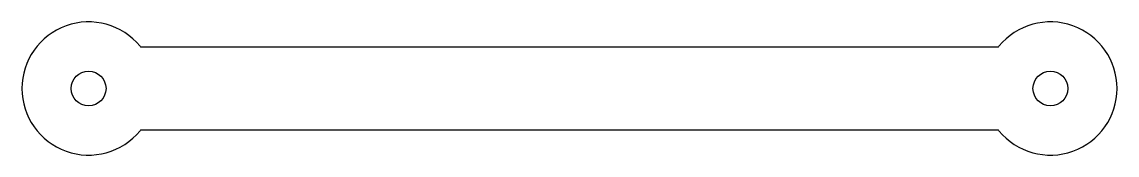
# Model space of a CAD drawing. Header units: millimetres. Extents: x -4 to 61.8, y -4 to 4.
import ezdxf

# ---------------------------------------------------------------- set-up
doc = ezdxf.new("R2010")
doc.units = ezdxf.units.MM
doc.layers.add('CUT_INNER', color=6, linetype='Continuous')
doc.layers.add('CUT_OUTER', color=1, linetype='Continuous')

msp = doc.modelspace()

# ---------------------------------------------------------------- linework, layer by layer
at = {"layer": 'CUT_INNER'}
for centre in [(0, 0), (57.75, 0)]:
    msp.add_circle(centre, 1.05, dxfattribs=at)
at = {"layer": 'CUT_OUTER'}
for points in [[(3.092, 2.5376), (3.1199, 2.5), (54.6301, 2.5), (54.658, 2.5376)], [(3.1199, -2.5), (3.092, -2.5376)], [(54.658, -2.5376), (54.6301, -2.5), (3.1199, -2.5)]]:
    msp.add_lwpolyline(points, dxfattribs=at)
for centre, start, end in [((0, 0), 39.375, 320.625), ((57.75, 0), 219.375, 140.625)]:
    msp.add_arc(centre, 4, start, end, dxfattribs=at)

doc.saveas('drawing.dxf')
